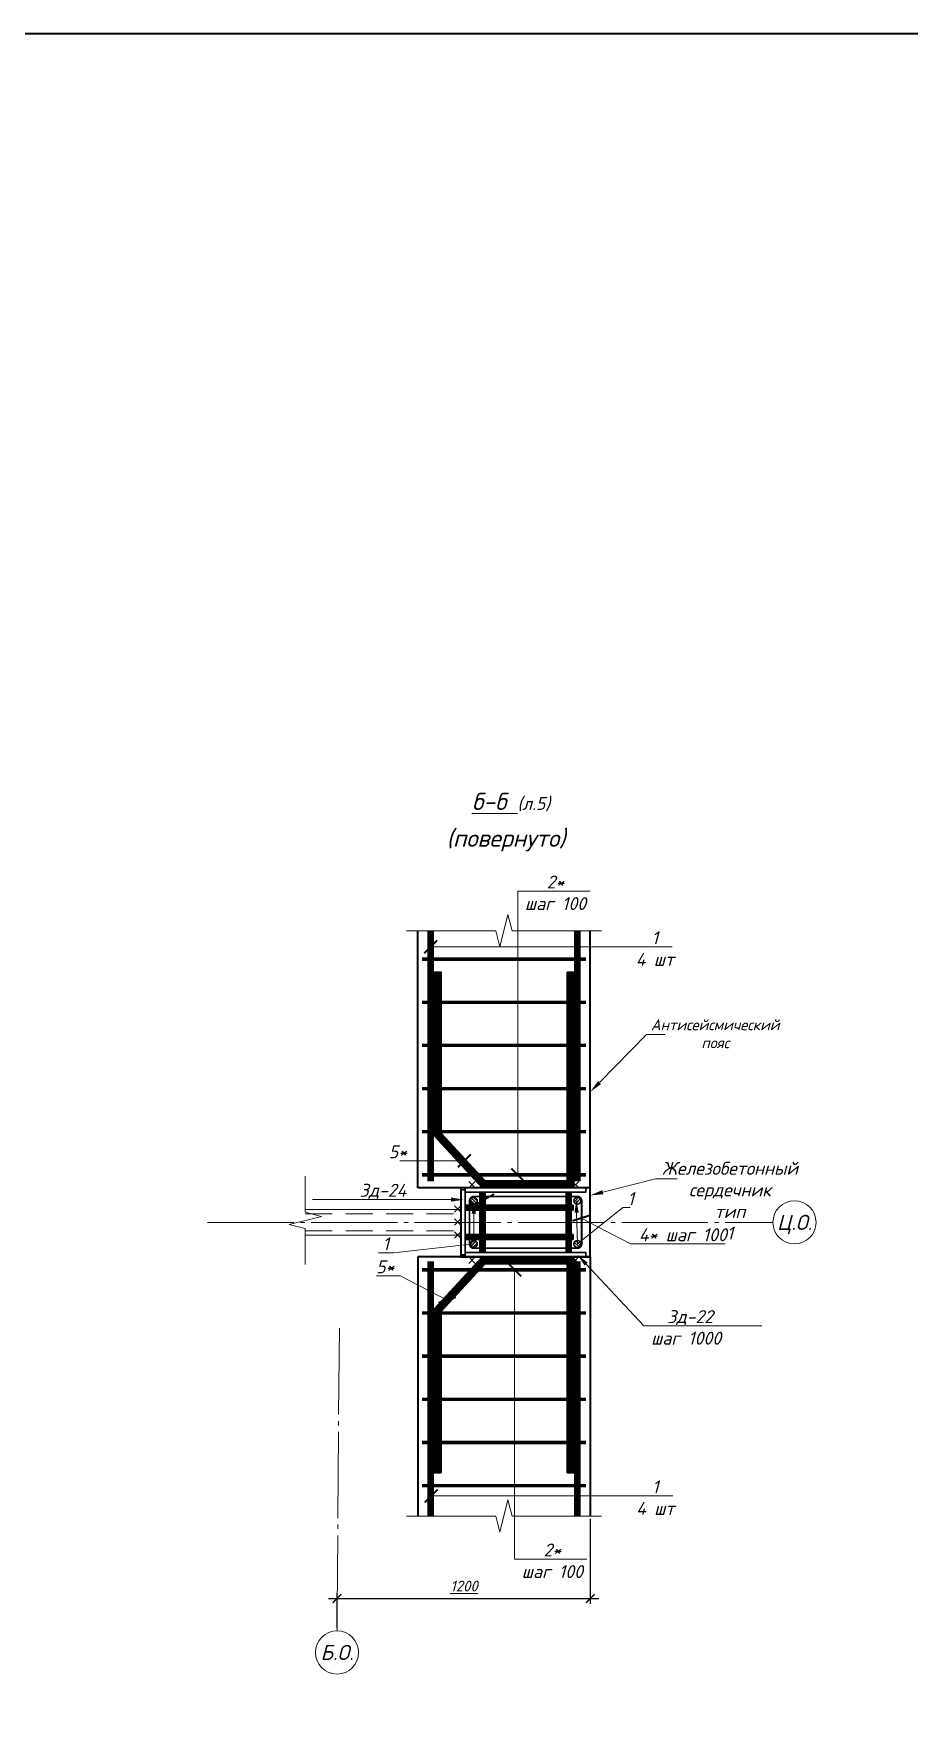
# Model space of a CAD drawing. Header units: millimetres. Extents: x -1807136 to 69844, y 23614 to 410608.
# Drawn here: x 19332 to 21364, y 41008 to 44882 of the extents above; entities that cross this region are included whole.
import ezdxf
from ezdxf import colors
from ezdxf.entities.mleader import LeaderData, LeaderLine
from ezdxf.enums import TextEntityAlignment as Align
from ezdxf.math import Vec2, Vec3

# ---------------------------------------------------------------- set-up
doc = ezdxf.new("R2010")
doc.units = ezdxf.units.MM
doc.header["$PDMODE"] = 3
doc.linetypes.add('GOST2.303 5', pattern=[24, 20, -1.5, 1, -1.5])
doc.linetypes.add('HIDDEN', pattern=[0.375, 0.25, -0.125])
doc.layers.get('0').update_dxf_attribs({"lineweight": 5})
doc.layers.get('Defpoints').update_dxf_attribs({"lineweight": 0})
for name, color, linetype, lineweight in [('!!!Металл', 7, 'Continuous', 15), ('!!!Металл разрез', 7, 'Continuous', 35), ('#Cварка', 96, 'Continuous', 30), ('#Dimensions', 7, 'Continuous', 9), ('#Арматура', 152, 'Continuous', 30), ('#Бетон разрез', 22, 'Continuous', 40), ('#Выноски', 7, 'Continuous', 15), ('#Оси', 7, 'Continuous', 9), ('k_ Каркасы', 66, 'Continuous', 0)]:
    doc.layers.add(name, color=color, linetype=linetype, lineweight=lineweight)
doc.layers.add('#Арматура вид_2', color=7, linetype='Continuous', lineweight=35, true_color=0x616161)
doc.styles.add('GOST 2.304', font='isocpeui.ttf')
doc.styles.add('STEP PR', font='isocpeui.ttf')
doc.dimstyles.new('SPDS', dxfattribs={"dimscale": 10, "dimtxt": 2.5, "dimasz": 2, "dimexe": 1.25, "dimexo": 0.625, "dimtad": 1, "dimdec": 0, "dimrnd": 0.001, "dimtxsty": 'STEP PR', "dimblk": 'ARCHTICK', "dimcen": 2.5, "dimdle": 2, "dimclrd": 256, "dimclre": 256, "dimclrt": 7, "dimadec": 0, "dimazin": 2, "dimtfac": 0.75, "dimtdec": 0, "dimtmove": 1, "dimatfit": 3, "dimfxl": 1, "dimtolj": 1, "dimarcsym": 1})

# ---------------------------------------------------------------- blocks, each defined once
blk = doc.blocks.new('*U24')
at = {"color": 0, "linetype": 'ByBlock', "lineweight": -2}
for p, q in [((6.92, 0), (7.23, 1.25)), ((7.23, 1.25), (7.85, -1.25)), ((6.92, 0), (0, 0)), ((7.85, -1.25), (8.17, 0)), ((15.08, 0), (8.17, 0))]:
    blk.add_line(p, q, dxfattribs=at)
blk = doc.blocks.new('*U14')
at = {"color": 0, "linetype": 'ByBlock', "lineweight": -2}
for p, q in [((6.92, 0), (7.23, 1.25)), ((7.23, 1.25), (7.85, -1.25)), ((6.92, 0), (0, 0)), ((7.85, -1.25), (8.17, 0)), ((15.08, 0), (8.17, 0))]:
    blk.add_line(p, q, dxfattribs=at)
blk = doc.blocks.new('*U7')
at = {"layer": '#Арматура', "lineweight": 0}
h = blk.add_hatch(dxfattribs=at)
h.set_pattern_fill('ANSI31', scale=1.6)
edge = h.paths.add_edge_path()
edge.add_arc((0, 8), 8, 0, 360)
blk.add_circle((0, 8), 8)
blk = doc.blocks.new('*U30')
at = {"color": 0, "linetype": 'ByBlock', "lineweight": -2}
for p, q in [((2.78125, 0), (3.09375, 1.25)), ((3.09375, 1.25), (3.71875, -1.25)), ((2.78125, 0), (0, 0)), ((3.71875, -1.25), (4.03125, 0)), ((6.8125, 0), (4.03125, 0))]:
    blk.add_line(p, q, dxfattribs=at)
blk = doc.blocks.new('*U16')
for p, q in [((-0.5, 0.5), (0.5, -0.5)), ((0.5, 0.5), (-0.5, -0.5)), ((1.5, 0.5), (2.5, -0.5)), ((2.5, 0.5), (1.5, -0.5)), ((3.5, 0.5), (4.5, -0.5)), ((4.5, 0.5), (3.5, -0.5))]:
    blk.add_line(p, q)
blk = doc.blocks.new('*U76')
for p, q in [((-0.5, 0.5), (0.5, -0.5)), ((0.5, 0.5), (-0.5, -0.5)), ((1.5, 0.5), (2.5, -0.5)), ((2.5, 0.5), (1.5, -0.5)), ((3.5, 0.5), (4.5, -0.5)), ((4.5, 0.5), (3.5, -0.5)), ((5.5, 0.5), (6.5, -0.5)), ((6.5, 0.5), (5.5, -0.5)), ((7.5, 0.5), (8.5, -0.5)), ((8.5, 0.5), (7.5, -0.5)), ((9.5, 0.5), (10.5, -0.5)), ((10.5, 0.5), (9.5, -0.5)), ((11.5, 0.5), (12.5, -0.5)), ((12.5, 0.5), (11.5, -0.5)), ((13.5, 0.5), (14.5, -0.5)), ((14.5, 0.5), (13.5, -0.5)), ((15.5, 0.5), (16.5, -0.5)), ((16.5, 0.5), (15.5, -0.5))]:
    blk.add_line(p, q)
blk = doc.blocks.new('*U31')
for p, q in [((-0.5, 0.5), (0.5, -0.5)), ((0.5, 0.5), (-0.5, -0.5)), ((1.5, 0.5), (2.5, -0.5)), ((2.5, 0.5), (1.5, -0.5)), ((3.5, 0.5), (4.5, -0.5)), ((4.5, 0.5), (3.5, -0.5)), ((5.5, 0.5), (6.5, -0.5)), ((6.5, 0.5), (5.5, -0.5)), ((7.5, 0.5), (8.5, -0.5)), ((8.5, 0.5), (7.5, -0.5)), ((9.5, 0.5), (10.5, -0.5)), ((10.5, 0.5), (9.5, -0.5)), ((11.5, 0.5), (12.5, -0.5)), ((12.5, 0.5), (11.5, -0.5)), ((13.5, 0.5), (14.5, -0.5)), ((14.5, 0.5), (13.5, -0.5)), ((15.5, 0.5), (16.5, -0.5)), ((16.5, 0.5), (15.5, -0.5))]:
    blk.add_line(p, q)
blk = doc.blocks.new('_ArchTick')
at = {"color": 0, "linetype": 'ByBlock', "const_width": 0.15}
blk.add_lwpolyline([(-0.5, -0.5), (0.5, 0.5)], dxfattribs=at)
blk = doc.blocks.new('*D219')
at = {"layer": '#Dimensions', "lineweight": -2, "transparency": 16777216}
for p, q in [((20623.5, 41440.7), (20623.5, 41243.4)), ((20036.4, 41187.2), (20036.4, 41268.4)), ((20016.4, 41255.9), (20643.5, 41255.9))]:
    blk.add_line(p, q, dxfattribs=at)
at = {"layer": 'Defpoints', "color": 0, "lineweight": 40, "transparency": 16777216}
for p in [(20623.5, 41447), (20623.5, 41255.9), (20036.4, 41180.9)]:
    blk.add_point(p, dxfattribs=at)
at = {"layer": '#Dimensions', "lineweight": -2, "transparency": 16777216, "xscale": 20, "yscale": 20, "zscale": 20, "rotation": 180}
blk.add_blockref('_ArchTick', (20036.4, 41255.9), dxfattribs=at)
at = {"layer": '#Dimensions', "lineweight": -2, "transparency": 16777216, "xscale": 20, "yscale": 20, "zscale": 20}
blk.add_blockref('_ArchTick', (20623.5, 41255.9), dxfattribs=at)
at = {"layer": '#Dimensions', "transparency": 16777216, "insert": (20330.8, 41284.7), "char_height": 25, "attachment_point": 5, "style": 'STEP PR'}
blk.add_mtext('\\A1;\\L1200', dxfattribs=at)

msp = doc.modelspace()

# ---------------------------------------------------------------- linework, layer by layer
at = {"layer": '!!!Металл'}
for points in [[(19962.7, 42157.5), (20323.5, 42157.5)], [(19962.7, 42097.5), (20323.5, 42097.5)]]:
    msp.add_lwpolyline(points, dxfattribs=at)
at = {"layer": '!!!Металл', "linetype": 'HIDDEN', "ltscale": 250}
msp.add_lwpolyline([(19962.7, 42147.5), (20323.5, 42147.5)], dxfattribs=at)
at = {"layer": '!!!Металл разрез'}
for points in [[(20323.5, 42202.5), (20333.5, 42202.5), (20333.5, 42052.5), (20323.5, 42052.5)], [(20613.5, 42207.5), (20613.5, 42197.5), (20333.5, 42197.5), (20333.5, 42207.5)], [(20333.5, 42047.5), (20333.5, 42057.5), (20613.5, 42057.5), (20613.5, 42047.5)]]:
    msp.add_lwpolyline(points, close=True, dxfattribs=at)
at = {"layer": '#Арматура'}
for points, const_width in [([(20253.5, 42803.4), (20253.5, 42222.5)], 16), ([(20593.5, 42803.4), (20593.5, 42222.5)], 16), ([(20613.5, 42737.5), (20233.5, 42737.5)], 8), ([(20613.5, 42637.5), (20233.5, 42637.5)], 8), ([(20613.5, 42537.5), (20233.5, 42537.5)], 8), ([(20613.5, 42437.5), (20233.5, 42437.5)], 8), ([(20613.5, 42337.5), (20233.5, 42337.5)], 8), ([(20613.5, 42237.5), (20233.5, 42237.5)], 8), ([(20253.5, 42037.5), (20253.5, 41447)], 16), ([(20593.5, 42037.5), (20593.5, 41447)], 16), ([(20613.5, 42017.5), (20233.5, 42017.5)], 8), ([(20613.5, 41917.5), (20233.5, 41917.5)], 8), ([(20613.5, 41817.5), (20233.5, 41817.5)], 8), ([(20613.5, 41717.5), (20233.5, 41717.5)], 8), ([(20613.5, 41617.5), (20233.5, 41617.5)], 8), ([(20613.5, 41517.5), (20233.5, 41517.5)], 8)]:
    msp.add_lwpolyline(points, dxfattribs=dict(at, const_width=const_width))
for points in [[(20585.5, 42707.5), (20585.5, 42207.5), (20372.5, 42207.5), (20261.5, 42327.8), (20261.5, 42707.5)], [(20277.5, 42707.5), (20261.5, 42707.5)], [(20569.5, 42707.5), (20569.5, 42223.5), (20379.5, 42223.5), (20277.5, 42334), (20277.5, 42707.5)], [(20569.5, 42707.5), (20585.5, 42707.5)], [(20367.5, 42197.5), (20367.5, 42057.5)], [(20379.5, 42197.5), (20379.5, 42057.5)], [(20567.5, 42197.5), (20567.5, 42057.5)], [(20579.5, 42197.5), (20579.5, 42057.5)], [(20583.5, 42167.5), (20333.5, 42167.5)], [(20583.5, 42155.5), (20333.5, 42155.5)], [(20583.5, 42167.5), (20583.5, 42155.5)], [(20583.5, 42099.5), (20333.5, 42099.5)], [(20583.5, 42087.5), (20333.5, 42087.5)], [(20583.5, 42099.5), (20583.5, 42087.5)], [(20585.5, 41547.5), (20585.5, 42047.5), (20372.5, 42047.5), (20261.5, 41927.3), (20261.5, 41547.5)], [(20569.5, 41547.5), (20569.5, 42031.5), (20379.5, 42031.5), (20277.5, 41921), (20277.5, 41547.5)], [(20277.5, 41547.5), (20261.5, 41547.5)], [(20569.5, 41547.5), (20585.5, 41547.5)]]:
    msp.add_lwpolyline(points, dxfattribs=at)
at = {"layer": '#Арматура вид_2', "const_width": 16}
for points in [[(20577.5, 42707.5), (20577.5, 42215.5), (20376, 42215.5), (20269.5, 42330.9), (20269.5, 42707.5)], [(20577.5, 41547.5), (20577.5, 42039.5), (20376, 42039.5), (20269.5, 41924.1), (20269.5, 41547.5)]]:
    msp.add_lwpolyline(points, dxfattribs=at)
at = {"layer": '#Арматура вид_2', "color": 7, "true_color": 0xffffff, "const_width": 12}
for points in [[(20373.5, 42197.5), (20373.5, 42057.5)], [(20573.5, 42197.5), (20573.5, 42057.5)], [(20583.5, 42161.5), (20333.5, 42161.5)], [(20583.5, 42093.5), (20333.5, 42093.5)]]:
    msp.add_lwpolyline(points, dxfattribs=at)
at = {"layer": '#Бетон разрез'}
for points in [[(20223.5, 42207.5), (20223.5, 42803.4)], [(20623.5, 42207.5), (20623.5, 42803.4)], [(20623.5, 42207.5), (20223.5, 42207.5)], [(20223.5, 42047.5), (20223.5, 41447)], [(20623.5, 42047.5), (20223.5, 42047.5)], [(20623.5, 42047.5), (20623.5, 41447)]]:
    msp.add_lwpolyline(points, dxfattribs=at)
msp.add_lwpolyline([(20323.5, 42047.5), (20623.5, 42047.5), (20623.5, 42207.5), (20323.5, 42207.5)], close=True, dxfattribs=at)
at = {"layer": '#Оси', "linetype": 'GOST2.303 5', "ltscale": 10}
for points in [[(19736.3, 42127.5), (20997, 42127.5), (21047, 42127.5)], [(20041.7, 41882), (20036.4, 41230.9), (20036.4, 41180.9)]]:
    msp.add_lwpolyline(points, dxfattribs=at)
at = {"layer": '#Оси', "linetype": 'Continuous', "ltscale": 100}
for centre in [(21097, 42127.5), (20036.4, 41130.9)]:
    msp.add_circle(centre, 50, dxfattribs=at)
at = {"color": 3, "lineweight": 40}
msp.add_lwpolyline([(13722.6, 44882.4), (24318.1, 44882.4), (24318.1, 37576), (13722.6, 37576)], close=True, dxfattribs=at)
msp.add_lwpolyline([(20539.5, 42197.5), (20527.5, 42197.5)])
at = {"linetype": 'HIDDEN', "ltscale": 250}
msp.add_lwpolyline([(19962.7, 42107.5), (20323.5, 42107.5)], dxfattribs=at)
at = {"layer": 'k_ Каркасы', "const_width": 4}
msp.add_lwpolyline([(20343.5, 42177.5), (20343.5, 42077.5, 0.414214), (20353.5, 42067.5), (20593.5, 42067.5, 0.414214), (20603.5, 42077.5), (20603.5, 42177.5, 0.414214), (20593.5, 42187.5), (20353.5, 42187.5, 0.414214), (20343.5, 42177.5, 0.414214), (20353.5, 42167.5, 0.098491), (20357.3, 42168.3), (20400.6, 42193.3)], format="xyb", dxfattribs=at)

# ---------------------------------------------------------------- block references
at = {"layer": '#Cварка', "xscale": 15, "yscale": 15, "zscale": 15}
msp.add_blockref('*U76', (20349.3, 42215), dxfattribs=at)
at = {"layer": '#Cварка', "xscale": -15, "yscale": 15, "zscale": 15}
for name, p, rotation in [('*U16', (20316, 42158.4), 90), ('*U31', (20349.3, 42040), 180)]:
    msp.add_blockref(name, p, dxfattribs=dict(at, rotation=rotation))
at = {"layer": '#Арматура', "xscale": -1}
msp.add_blockref('*U7', (20353.5, 42169.5), dxfattribs=at)
at = {"layer": '#Арматура'}
msp.add_blockref('*U7', (20593.5, 42169.5), dxfattribs=at)
at = {"layer": '#Арматура', "rotation": 180}
msp.add_blockref('*U7', (20353.5, 42085.5), dxfattribs=at)
at = {"layer": '#Арматура', "xscale": -1, "rotation": 180}
msp.add_blockref('*U7', (20593.5, 42085.5), dxfattribs=at)
at = {"xscale": 30, "yscale": -30, "zscale": -30}
for name, p in [('*U14', (20197.2, 42803.4)), ('*U24', (20197.2, 41447))]:
    msp.add_blockref(name, p, dxfattribs=at)
at = {"xscale": -30, "yscale": -30, "zscale": -30, "rotation": 270}
msp.add_blockref('*U30', (19962.7, 42029.9), dxfattribs=at)

# ---------------------------------------------------------------- texts
at = {"layer": '#Dimensions', "style": 'STEP PR'}
msp.add_text('(повернуто)', height=40, dxfattribs=at).set_placement((20428, 42997.8), align=Align.CENTER)
at = {"layer": '#Оси', "linetype": 'Continuous', "ltscale": 100, "style": 'GOST 2.304'}
for s, p in [('Ц.О.', (21097, 42127.5)), ('Б.О.', (20036.4, 41130.9))]:
    msp.add_text(s, height=35, dxfattribs=at).set_placement(p, align=Align.MIDDLE_CENTER)

# ---------------------------------------------------------------- dimensions: what is measured, and where the dimension line sits
at = {"layer": '#Dimensions'}
dim = msp.add_linear_dim(base=(20623.5, 41255.9), p1=(20036.4, 41180.9), p2=(20623.5, 41447), text='%%U1200', dimstyle='SPDS', override={"dimgap": 1.2, "dimrnd": 5, "dimblk1": 'ArchTick', "dimblk2": 'ArchTick', "dimsah": 1, "dimclrt": 256}, dxfattribs=at)
dim.commit()
dim.dimension.update_dxf_attribs({"geometry": '*D219', "text_midpoint": (20330.8, 41257.7), "dimtype": 160})

# ---------------------------------------------------------------- leaders
at = {"layer": '#Выноски'}
ml = msp.add_multileader_mtext('Standard', dxfattribs=at)
ml.set_content('\\A1;2*\\Pшаг 100', color=256, style='STEP PR')
ml.set_leader_properties(color=256, linetype='ByLayer', lineweight=-1)
ml.set_arrow_properties(name='ARCHTICK')
ml.build(insert=Vec2(0, 0))
ml.multileader.update_dxf_attribs({"text_left_attachment_type": 6, "text_right_attachment_type": 6, "dogleg_length": 0, "arrow_head_size": 30, "scale": 0.1})
ctx = ml.context
ctx.base_point, ctx.scale, ctx.char_height, ctx.arrow_head_size, ctx.landing_gap_size, ctx.plane_origin = Vec3(20455.5, 42895.2), 0.1, 30, 30, 12.5, Vec3(21202.6, 41859.2)
ctx.left_attachment, ctx.right_attachment, ctx.text_align_type = 6, 6, 1
notes = []
notes.append((ctx, [(0, (1, 1, 0), (20455.5, 42895.2), (1, 0), 0, [(0, [(20455.5, 42237.5), (20455.5, 42737.5)], 0, [])])]))
ctx.mtext.insert, ctx.mtext.rotation, ctx.mtext.alignment, ctx.mtext.flow_direction = Vec3(20542.8, 42931.2), 6.283185, 2, 5
ml = msp.add_multileader_mtext('Standard', dxfattribs=at)
ml.set_content('\\A1;1\\P4 шт', color=256, style='STEP PR')
ml.set_leader_properties(color=256, linetype='ByLayer', lineweight=-1)
ml.set_arrow_properties(name='ARCHTICK')
ml.build(insert=Vec2(0, 0))
ml.multileader.update_dxf_attribs({"text_left_attachment_type": 6, "text_right_attachment_type": 6, "dogleg_length": 0, "arrow_head_size": 30, "scale": 0.1})
ctx = ml.context
ctx.base_point, ctx.scale, ctx.char_height, ctx.arrow_head_size, ctx.landing_gap_size, ctx.plane_origin = Vec3(20713.1, 42765.9), 0.1, 30, 30, 12.5, Vec3(21596.7, 41686.8)
ctx.left_attachment, ctx.right_attachment, ctx.text_align_type = 6, 6, 1
notes.append((ctx, [(0, (1, 1, 0), (20713.1, 42765.9), (1, 0), 0, [(0, [(20253.5, 42765.9), (20593.5, 42765.9)], 0, [])])]))
ctx.mtext.insert, ctx.mtext.rotation, ctx.mtext.alignment, ctx.mtext.flow_direction = Vec3(20773.3, 42801.9), 6.283185, 2, 5
ml = msp.add_multileader_mtext('Standard', dxfattribs=at)
ml.set_content('{\\H0.83333x;Aнтисейсмический\\P\\pxqc;пояс\\A1;\\H1.2x;             }', color=256, style='STEP PR')
ml.set_leader_properties(color=256, linetype='ByLayer', lineweight=-1)
ml.build(insert=Vec2(0, 0))
ml.multileader.update_dxf_attribs({"text_left_attachment_type": 6, "text_right_attachment_type": 6, "dogleg_length": 0, "arrow_head_size": 30, "scale": 0.1})
ctx = ml.context
ctx.base_point, ctx.scale, ctx.char_height, ctx.arrow_head_size, ctx.landing_gap_size, ctx.plane_origin = Vec3(20753.7, 42562.7), 0.1, 30, 30, 12.5, Vec3(23429.4, 41196.7)
ctx.left_attachment, ctx.right_attachment, ctx.text_align_type = 6, 6, 1
notes.append((ctx, [(0, (1, 1, 0), (20753.7, 42562.7), (1, 0), 0, [(1, [(20623.5, 42429.8)], 0, [])])]))
ctx.mtext.insert, ctx.mtext.rotation, ctx.mtext.width, ctx.mtext.defined_height, ctx.mtext.alignment, ctx.mtext.flow_direction = Vec3(20913.1, 42597.7), 6.283185, 305.314, 77, 2, 5
ml = msp.add_multileader_mtext('Standard', dxfattribs=at)
ml.set_content('\\A1;5*', color=256, style='STEP PR')
ml.set_leader_properties(color=256, linetype='ByLayer', lineweight=-1)
ml.set_arrow_properties(name='ARCHTICK')
ml.build(insert=Vec2(0, 0))
ml.multileader.update_dxf_attribs({"text_left_attachment_type": 6, "text_right_attachment_type": 6, "dogleg_length": 0, "arrow_head_size": 30, "scale": 0.1})
ctx = ml.context
ctx.base_point, ctx.scale, ctx.char_height, ctx.arrow_head_size, ctx.landing_gap_size, ctx.plane_origin = Vec3(20142.7, 42269.9), 0.1, 30, 30, 12.5, Vec3(20935.9, 41171.8)
ctx.left_attachment, ctx.right_attachment, ctx.text_align_type = 6, 6, 1
notes.append((ctx, [(1, (1, 1, 0), (20211.8, 42269.9), (-1, 0), 0, [(1, [(20331.5, 42269.9)], 0, [])])]))
ctx.mtext.insert, ctx.mtext.rotation, ctx.mtext.width, ctx.mtext.alignment, ctx.mtext.flow_direction = Vec3(20177.3, 42305.9), 6.283185, 171.455, 2, 5
ml = msp.add_multileader_mtext('Standard', dxfattribs=at)
ml.set_content('\\A1;Железобетонный \\Pсердечник тип 1  {\\H1x;          }', color=256, style='STEP PR')
ml.set_leader_properties(color=256, linetype='ByLayer', lineweight=-1)
ml.build(insert=Vec2(0, 0))
ml.multileader.update_dxf_attribs({"text_left_attachment_type": 6, "text_right_attachment_type": 6, "dogleg_length": 0, "arrow_head_size": 30, "scale": 0.1})
ctx = ml.context
ctx.base_point, ctx.scale, ctx.char_height, ctx.arrow_head_size, ctx.landing_gap_size, ctx.plane_origin = Vec3(20774.9, 42228.7), 0.1, 30, 30, 12.5, Vec3(23468.4, 40919.2)
ctx.left_attachment, ctx.right_attachment, ctx.text_align_type = 6, 6, 1
notes.append((ctx, [(0, (1, 1, 0), (20774.9, 42228.7), (1, 0), 0, [(1, [(20623.5, 42190)], 0, [])])]))
ctx.mtext.insert, ctx.mtext.rotation, ctx.mtext.width, ctx.mtext.defined_height, ctx.mtext.alignment, ctx.mtext.flow_direction = Vec3(20947.4, 42267.7), 6.283185, 368.185, 77, 2, 5
ml = msp.add_multileader_mtext('Standard', dxfattribs=at)
ml.set_content('\\A1; Зд-24           ', color=256, style='STEP PR')
ml.set_leader_properties(color=256, linetype='ByLayer', lineweight=-1)
ml.build(insert=Vec2(0, 0))
ml.multileader.update_dxf_attribs({"text_left_attachment_type": 6, "text_right_attachment_type": 6, "dogleg_length": 0, "arrow_head_size": 30, "scale": 0.1})
ctx = ml.context
ctx.base_point, ctx.scale, ctx.char_height, ctx.arrow_head_size, ctx.landing_gap_size, ctx.plane_origin = Vec3(20053.7, 42180.8), 0.1, 30, 30, 12.5, Vec3(22979.9, 41088.3)
ctx.left_attachment, ctx.right_attachment, ctx.text_align_type = 6, 6, 1
notes.append((ctx, [(1, (1, 1, 0), (20213.1, 42180.8), (-1, 0), 0, [(3, [(20330.4, 42180.1)], 0, [])])]))
ctx.mtext.insert, ctx.mtext.rotation, ctx.mtext.alignment, ctx.mtext.flow_direction = Vec3(20133.4, 42216.8), 6.283185, 2, 5
ml = msp.add_multileader_mtext('Standard', dxfattribs=at)
ml.set_content('\\A1;1          ', color=256, style='STEP PR')
ml.set_leader_properties(color=256, linetype='ByLayer', lineweight=-1)
ml.build(insert=Vec2(0, 0))
ml.multileader.update_dxf_attribs({"text_left_attachment_type": 6, "text_right_attachment_type": 6, "dogleg_length": 0, "arrow_head_size": 30, "scale": 0.1})
ctx = ml.context
ctx.base_point, ctx.scale, ctx.char_height, ctx.arrow_head_size, ctx.landing_gap_size, ctx.plane_origin = Vec3(20699.3, 42161.7), 0.1, 30, 30, 12.5, Vec3(23474.6, 40954.5)
ctx.left_attachment, ctx.right_attachment, ctx.text_align_type = 6, 6, 1
notes.append((ctx, [(0, (1, 1, 0), (20699.3, 42161.7), (1, 0), 0, [(3, [(20591.1, 42179.9), (20593.5, 42077.5)], 0, [])])]))
ctx.mtext.insert, ctx.mtext.rotation, ctx.mtext.width, ctx.mtext.alignment, ctx.mtext.flow_direction = Vec3(20717.3, 42197.7), 6.283185, 41.467, 2, 5
ml = msp.add_multileader_mtext('Standard', dxfattribs=at)
ml.set_content('\\A1;1          ', color=256, style='STEP PR')
ml.set_leader_properties(color=256, linetype='ByLayer', lineweight=-1)
ml.build(insert=Vec2(0, 0))
ml.multileader.update_dxf_attribs({"text_left_attachment_type": 6, "text_right_attachment_type": 6, "dogleg_length": 0, "arrow_head_size": 30, "scale": 0.1})
ctx = ml.context
ctx.base_point, ctx.scale, ctx.char_height, ctx.arrow_head_size, ctx.landing_gap_size, ctx.plane_origin = Vec3(20131.5, 42057), 0.1, 30, 30, 12.5, Vec3(23037.9, 40825.1)
ctx.left_attachment, ctx.right_attachment, ctx.text_align_type = 6, 6, 1
notes.append((ctx, [(1, (1, 1, 0), (20167.3, 42057), (-1, 0), 0, [(3, [(20353.5, 42177.5), (20353.5, 42077.5)], 0, [])])]))
ctx.mtext.insert, ctx.mtext.rotation, ctx.mtext.width, ctx.mtext.alignment, ctx.mtext.flow_direction = Vec3(20149.4, 42093), 6.283185, 223.291, 2, 5
ml = msp.add_multileader_mtext('Standard', dxfattribs=at)
ml.set_content('\\A1;4* шаг 100', color=256, style='STEP PR')
ml.set_leader_properties(color=256, linetype='ByLayer', lineweight=-1)
ml.set_arrow_properties(name='ARCHTICK')
ml.build(insert=Vec2(0, 0))
ml.multileader.update_dxf_attribs({"text_left_attachment_type": 6, "text_right_attachment_type": 6, "dogleg_length": 0, "arrow_head_size": 30, "scale": 0.1})
ctx = ml.context
ctx.base_point, ctx.scale, ctx.char_height, ctx.arrow_head_size, ctx.landing_gap_size, ctx.plane_origin = Vec3(20716.9, 42077.7), 0.1, 30, 30, 12.5, Vec3(21549, 41179)
ctx.left_attachment, ctx.right_attachment, ctx.text_align_type = 6, 6, 1
notes.append((ctx, [(0, (1, 1, 0), (20716.9, 42077.7), (1, 0), 0, [(1, [(20602.4, 42137.4)], 0, [])])]))
ctx.mtext.insert, ctx.mtext.rotation, ctx.mtext.alignment, ctx.mtext.flow_direction = Vec3(20838.1, 42113.7), 6.283185, 2, 5
ml = msp.add_multileader_mtext('Standard', dxfattribs=at)
ml.set_content('\\A1;5*', color=256, style='STEP PR')
ml.set_leader_properties(color=256, linetype='ByLayer', lineweight=-1)
ml.set_arrow_properties(name='ARCHTICK')
ml.build(insert=Vec2(0, 0))
ml.multileader.update_dxf_attribs({"text_left_attachment_type": 6, "text_right_attachment_type": 6, "dogleg_length": 0, "arrow_head_size": 30, "scale": 0.1})
ctx = ml.context
ctx.base_point, ctx.scale, ctx.char_height, ctx.arrow_head_size, ctx.landing_gap_size, ctx.plane_origin = Vec3(20113.5, 42003.4), 0.1, 30, 30, 12.5, Vec3(20954.2, 40915.6)
ctx.left_attachment, ctx.right_attachment, ctx.text_align_type = 6, 6, 1
notes.append((ctx, [(1, (1, 1, 0), (20182.7, 42003.4), (-1, 0), 0, [(1, [(20291.7, 41947.5)], 0, [])])]))
ctx.mtext.insert, ctx.mtext.rotation, ctx.mtext.alignment, ctx.mtext.flow_direction = Vec3(20148.1, 42039.4), 6.283185, 2, 5
ml = msp.add_multileader_mtext('Standard', dxfattribs=at)
ml.set_content('\\A1; Зд-22\\Pшаг 1000         ', color=256, style='STEP PR')
ml.set_leader_properties(color=256, linetype='ByLayer', lineweight=-1)
ml.build(insert=Vec2(0, 0))
ml.multileader.update_dxf_attribs({"text_left_attachment_type": 6, "text_right_attachment_type": 6, "dogleg_length": 0, "arrow_head_size": 30, "scale": 0.1})
ctx = ml.context
ctx.base_point, ctx.scale, ctx.char_height, ctx.arrow_head_size, ctx.landing_gap_size, ctx.plane_origin = Vec3(20747.4, 41888.1), 0.1, 30, 30, 12.5, Vec3(22977.6, 40720.8)
ctx.left_attachment, ctx.right_attachment, ctx.text_align_type = 6, 6, 1
notes.append((ctx, [(0, (1, 1, 0), (20747.4, 41888.1), (1, 0), 0, [(3, [(20593.5, 42052.7)], 0, [])])]))
ctx.mtext.insert, ctx.mtext.rotation, ctx.mtext.alignment, ctx.mtext.flow_direction = Vec3(20845.6, 41924.1), 6.283185, 2, 5
ml = msp.add_multileader_mtext('Standard', dxfattribs=at)
ml.set_content('\\A1;2*\\Pшаг 100', color=256, style='STEP PR')
ml.set_leader_properties(color=256, linetype='ByLayer', lineweight=-1)
ml.set_arrow_properties(name='ARCHTICK')
ml.build(insert=Vec2(0, 0))
ml.multileader.update_dxf_attribs({"text_left_attachment_type": 6, "text_right_attachment_type": 6, "dogleg_length": 0, "arrow_head_size": 30, "scale": 0.1})
ctx = ml.context
ctx.base_point, ctx.scale, ctx.char_height, ctx.arrow_head_size, ctx.landing_gap_size, ctx.plane_origin = Vec3(20448.1, 41347.3), 0.1, 30, 30, 12.5, Vec3(21195.2, 40393.3)
ctx.left_attachment, ctx.right_attachment, ctx.text_align_type = 6, 6, 1
notes.append((ctx, [(0, (1, 1, 0), (20448.1, 41347.3), (1, 0), 0, [(0, [(20448.1, 42017.5), (20448.1, 41517.5)], 0, [])])]))
ctx.mtext.insert, ctx.mtext.rotation, ctx.mtext.alignment, ctx.mtext.flow_direction = Vec3(20535.5, 41383.3), 6.283185, 2, 5
ml = msp.add_multileader_mtext('Standard', dxfattribs=at)
ml.set_content('\\A1;1\\P4 шт', color=256, style='STEP PR')
ml.set_leader_properties(color=256, linetype='ByLayer', lineweight=-1)
ml.set_arrow_properties(name='ARCHTICK')
ml.build(insert=Vec2(0, 0))
ml.multileader.update_dxf_attribs({"text_left_attachment_type": 6, "text_right_attachment_type": 6, "dogleg_length": 0, "arrow_head_size": 30, "scale": 0.1})
ctx = ml.context
ctx.base_point, ctx.scale, ctx.char_height, ctx.arrow_head_size, ctx.landing_gap_size, ctx.plane_origin = Vec3(20714.2, 41493.6), 0.1, 30, 30, 12.5, Vec3(21597.7, 40414.5)
ctx.left_attachment, ctx.right_attachment, ctx.text_align_type = 6, 6, 1
notes.append((ctx, [(0, (1, 1, 0), (20714.2, 41493.6), (1, 0), 0, [(0, [(20254.5, 41493.6), (20594.5, 41493.6)], 0, [])])]))
ctx.mtext.insert, ctx.mtext.rotation, ctx.mtext.alignment, ctx.mtext.flow_direction = Vec3(20774.3, 41529.6), 6.283185, 2, 5
for ctx, leaders in notes:
    for number, flags, end, landing, length, lines in leaders:
        leader = LeaderData()
        leader.index, (leader.has_last_leader_line, leader.has_dogleg_vector, leader.attachment_direction) = number, flags
        leader.last_leader_point, leader.dogleg_vector, leader.dogleg_length = Vec3(end), Vec3(landing), length
        for number, points, colour, breaks in lines:
            line = LeaderLine()
            line.index, line.vertices, line.color, line.breaks = number, Vec3.list(points), colors.encode_raw_color(colour), breaks
            leader.lines.append(line)
        ctx.leaders.append(leader)

# ---------------------------------------------------------------- next in the draw order: texts
at = {"layer": '#Выноски', "insert": (20439.7, 43123.1), "char_height": 30, "width": 451.659, "attachment_point": 2, "style": 'STEP PR', "bg_fill": 2}
msp.add_mtext('{\\H1.3333x;\\Lб-б\\l }(л.5)', dxfattribs=at)

doc.saveas('drawing.dxf')
